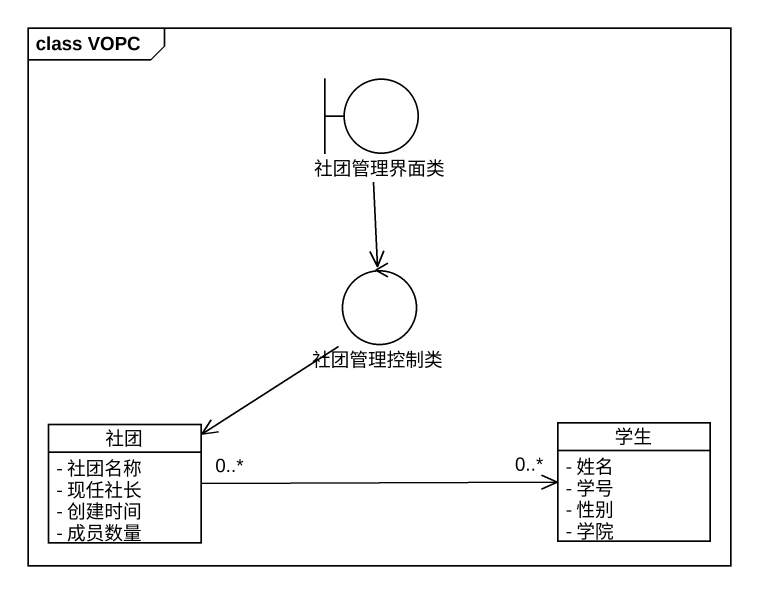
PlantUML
@startuml
mainframe class VOPC
allowmixing
hide circle
hide empty members
skinparam classAttributeIconSize 0
boundary 社团管理界面类
control 社团管理控制类
class 社团 {
  - 社团名称
  - 现任社长
  - 创建时间
  - 成员数量
}
class 学生 {
  - 姓名
  - 学号
  - 性别
  - 学院
}
社团管理界面类 --> 社团管理控制类
社团管理控制类 --> 社团
社团 "0..*" -right-> "0..*" 学生
@enduml
